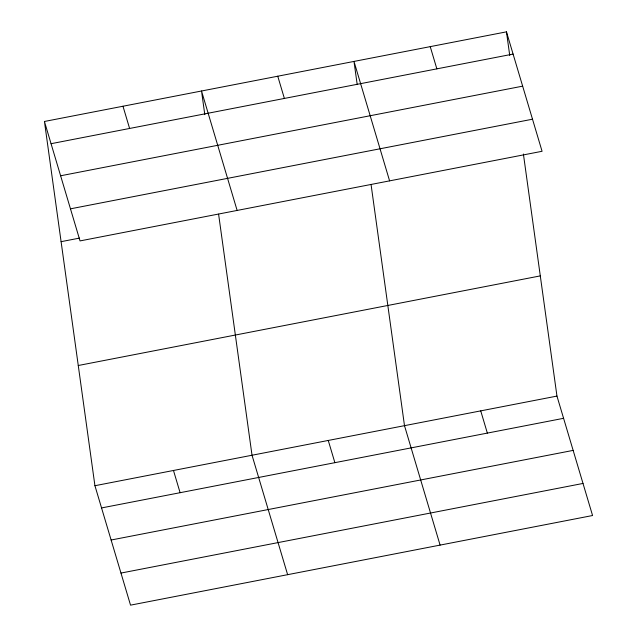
<?xml version="1.0" encoding="UTF-8"?>
<svg xmlns="http://www.w3.org/2000/svg" width="637" height="637" viewBox="0 0 637 637"><rect width="100%" height="100%" fill="white"/><g stroke="black" fill="none" stroke-linecap="round" stroke-linejoin="round"><path stroke-width="0.96" d="M44.431 121.476L506.463 31.85L542.071 151.287L80.039 240.913L44.431 121.476L94.929 485.713L130.537 605.15L592.569 515.524L556.961 396.087L523.399 154.011M51.056 143.699L513.088 54.073M60.619 175.78L522.651 86.154M70.476 208.832L532.508 119.207M61.096 241.67L79.521 238.095M78.263 365.511L540.295 275.893M94.929 485.713L556.961 396.087M101.554 507.936L563.586 418.31M111.117 540.017L573.149 450.391M120.974 573.069L583.006 483.443M430.23 46.636L436.855 68.86M480.728 410.873L487.353 433.104M389.597 180.868L353.989 61.423L357.134 84.084M440.095 545.105L404.495 425.667L371.068 184.571M277.756 76.209L284.381 98.44M328.254 440.454L334.879 462.677M237.131 210.441L201.523 91.003L204.803 114.644M287.629 574.678L252.021 455.24L218.595 214.151M122.981 106.236L129.606 128.459M173.479 470.472L180.104 492.696M506.463 31.85L509.743 55.499"/></g></svg>
